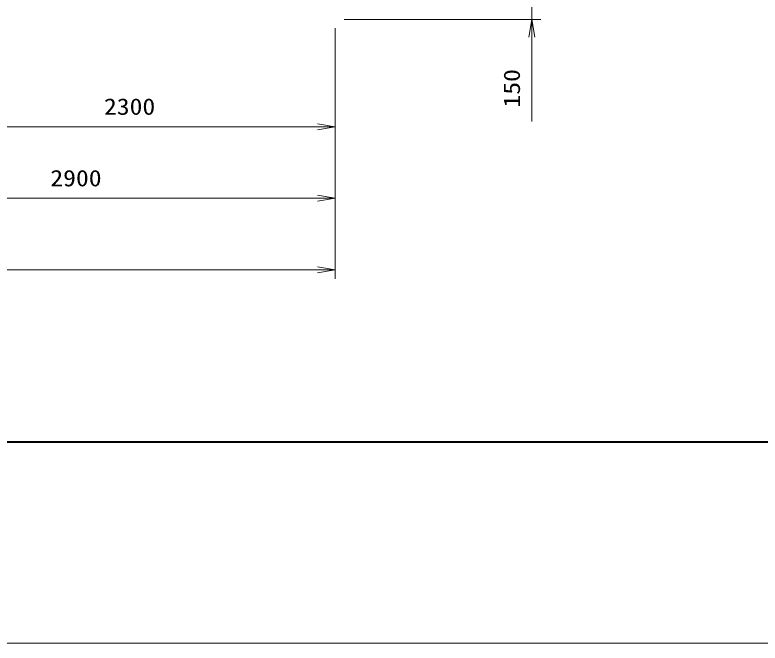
# Model space of a CAD drawing. Units: millimetres at full size. Extents: x 47000 to 89000, y 0 to 29700.
# Drawn here: x 60626 to 64793, y 0 to 3512 of the extents above; entities that cross this region are included whole.
import ezdxf
from ezdxf.enums import TextEntityAlignment as Align

# ---------------------------------------------------------------- set-up
doc = ezdxf.new("R2010")
doc.units = ezdxf.units.MM
doc.header["$LTSCALE"] = 100
for name, color, linetype, lineweight in [('Defpoints_5', 5, 'Continuous', 13), ('図枠', 1, 'Continuous', 40), ('寸法', 6, 'Continuous', 13)]:
    doc.layers.add(name, color=color, linetype=linetype, lineweight=lineweight)
doc.styles.add('ＭＳ ゴシック', font='')
doc.styles.get('ＭＳ ゴシック').set_extended_font_data('MS Gothic')

# ---------------------------------------------------------------- blocks, each defined once
blk = doc.blocks.new('open_arrow')
at = {"color": 0, "linetype": 'Continuous', "lineweight": -2}
blk.add_lwpolyline([(7.5, 1.25), (0, 0), (7.5, -1.25)], dxfattribs=at)

msp = doc.modelspace()

# ---------------------------------------------------------------- linework, layer by layer
at = {"layer": 'Defpoints_5'}
msp.add_lwpolyline([(47000, 0), (89000, 0), (89000, 29700), (47000, 29700)], close=True, dxfattribs=at)
at = {"layer": '図枠'}
msp.add_lwpolyline([(48125, 1125), (87875, 1125), (87875, 28575), (48125, 28575)], close=True, dxfattribs=at)
at = {"layer": '寸法'}
for p, q in [((63517, 3737), (63517, 2916.2)), ((62467, 3487), (63567, 3487)), ((62417, 3437), (62417, 2037)), ((62417, 3437), (62417, 2437)), ((62417, 3437), (62417, 2837)), ((60117, 2887), (62417, 2887)), ((59517, 2487), (62417, 2487)), ((58517, 2087), (62417, 2087))]:
    msp.add_line(p, q, dxfattribs=at)

# ---------------------------------------------------------------- block references
at = {"layer": '寸法', "xscale": 13.3, "yscale": 13.3}
for p, rotation in [((63517, 3487), 270), ((62417, 2887), 180), ((62417, 2487), 180), ((62417, 2087), 180)]:
    msp.add_blockref('open_arrow', p, dxfattribs=dict(at, rotation=rotation))

# ---------------------------------------------------------------- texts
at = {"layer": '寸法', "style": 'ＭＳ ゴシック', "width": 1.15}
msp.add_text('150', height=91.64, rotation=90, dxfattribs=at).set_placement((63404.5, 3101.6), align=Align.MIDDLE_CENTER)
for s, p in [('2300', (61267, 2999.5)), ('2900', (60967, 2599.5))]:
    msp.add_text(s, height=91.64, dxfattribs=at).set_placement(p, align=Align.MIDDLE_CENTER)

doc.saveas('drawing.dxf')
